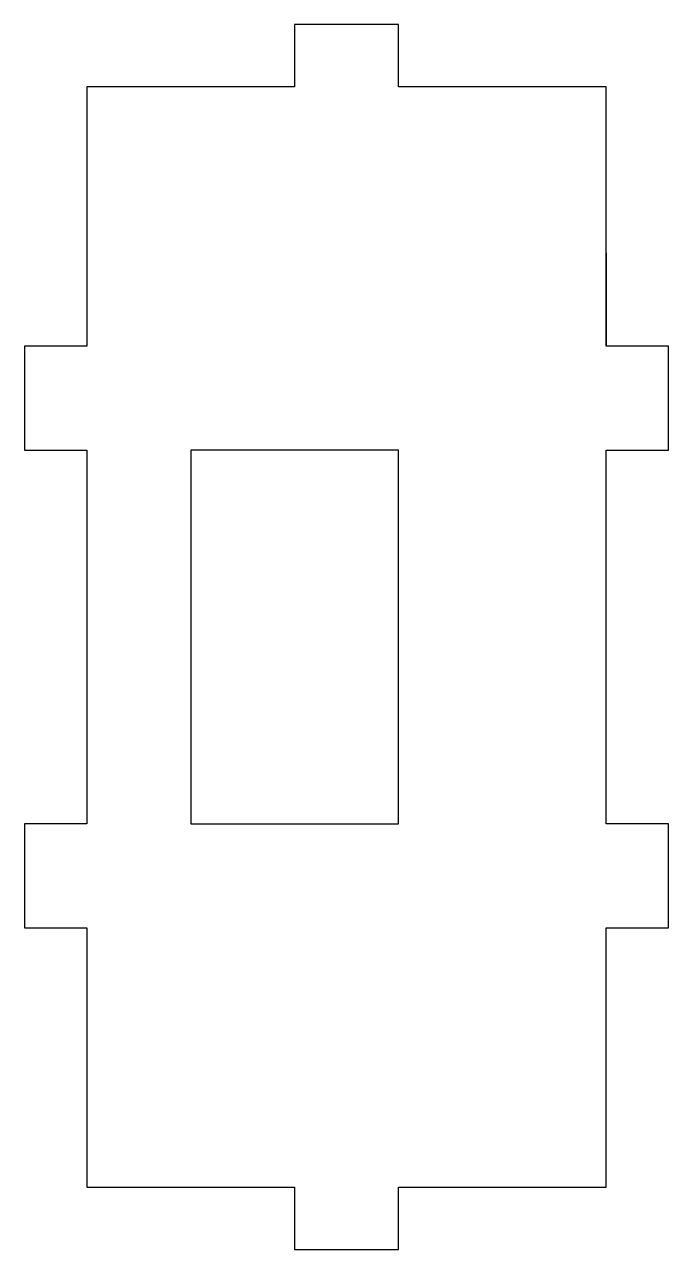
# Model space of a CAD drawing. Header units: millimetres. Extents: x -74 to -43, y -56 to 3.
import ezdxf

# ---------------------------------------------------------------- set-up
doc = ezdxf.new("R2010")
doc.units = ezdxf.units.MM

msp = doc.modelspace()

# ---------------------------------------------------------------- linework, layer by layer
msp.add_line((-46, -8), (-46, -12.5))
for points in [[(-46, 0), (-56, 0), (-56, 3), (-61, 3), (-61, 0), (-71, 0), (-71, -12.5), (-74, -12.5), (-74, -17.5), (-71, -17.5), (-71, -35.5), (-74, -35.5), (-74, -40.5), (-71, -40.5), (-71, -53), (-61, -53), (-61, -56), (-56, -56), (-56, -53), (-46, -53), (-46, -40.5), (-43, -40.5), (-43, -35.5), (-46, -35.5), (-46, -17.5), (-43, -17.5), (-43, -12.5), (-46, -12.5)], [(-43, -12.5), (-46, -12.5), (-46, 0), (-56, 0), (-56, 3), (-61, 3), (-61, 0), (-71, 0), (-71, -12.5), (-74, -12.5), (-74, -17.5), (-71, -17.5), (-71, -35.5), (-74, -35.5), (-74, -40.5), (-71, -40.5), (-71, -53), (-61, -53), (-61, -56), (-56, -56), (-56, -53), (-46, -53), (-46, -40.5), (-43, -40.5), (-43, -35.5), (-46, -35.5), (-46, -17.5), (-43, -17.5)], [(-56, -17.5), (-66, -17.5), (-66, -35.5), (-56, -35.5)]]:
    msp.add_lwpolyline(points, close=True)

doc.saveas('drawing.dxf')
